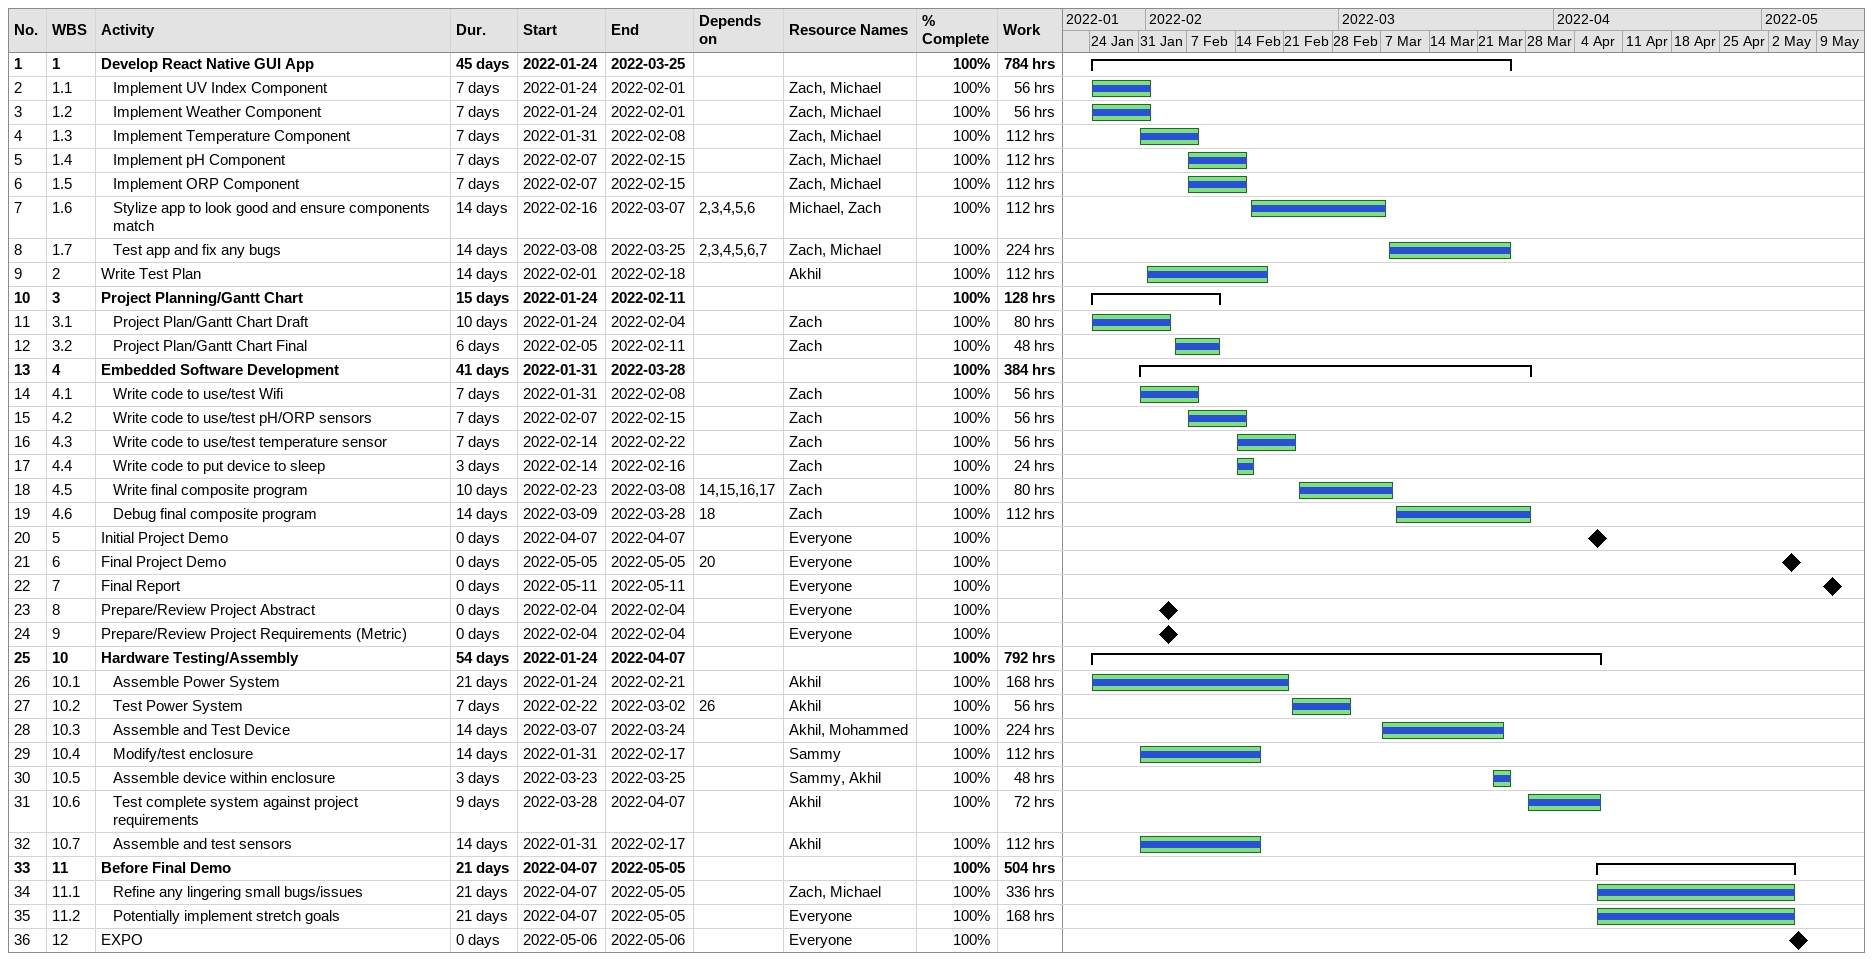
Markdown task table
| ID | WBS | Task | Duration | Start | Finish | Predecessors | Resources | % complete | Work (h) |
|---|---|---|---|---|---|---|---|---|---|
| 1 | 1 | **Develop React Native GUI App** | 45d | 2022-01-24 | 2022-03-25 |  |  | 100 | 784 |
| 2 | 1.1 | Implement UV Index Component | 7d | 2022-01-24 | 2022-02-01 |  | Zach, Michael | 100 | 56 |
| 3 | 1.2 | Implement Weather Component | 7d | 2022-01-24 | 2022-02-01 |  | Zach, Michael | 100 | 56 |
| 4 | 1.3 | Implement Temperature Component | 7d | 2022-01-31 | 2022-02-08 |  | Zach, Michael | 100 | 112 |
| 5 | 1.4 | Implement pH Component | 7d | 2022-02-07 | 2022-02-15 |  | Zach, Michael | 100 | 112 |
| 6 | 1.5 | Implement ORP Component | 7d | 2022-02-07 | 2022-02-15 |  | Zach, Michael | 100 | 112 |
| 7 | 1.6 | Stylize app to look good and ensure components match | 14d | 2022-02-16 | 2022-03-07 | 2, 3, 4, 5, 6 | Michael, Zach | 100 | 112 |
| 8 | 1.7 | Test app and fix any bugs | 14d | 2022-03-08 | 2022-03-25 | 2, 3, 4, 5, 6, 7 | Zach, Michael | 100 | 224 |
| 9 | 2 | Write Test Plan | 14d | 2022-02-01 | 2022-02-18 |  | Akhil | 100 | 112 |
| 10 | 3 | **Project Planning/Gantt Chart** | 15d | 2022-01-24 | 2022-02-11 |  |  | 100 | 128 |
| 11 | 3.1 | Project Plan/Gantt Chart Draft | 10d | 2022-01-24 | 2022-02-04 |  | Zach | 100 | 80 |
| 12 | 3.2 | Project Plan/Gantt Chart Final | 6d | 2022-02-05 | 2022-02-11 |  | Zach | 100 | 48 |
| 13 | 4 | **Embedded Software Development** | 41d | 2022-01-31 | 2022-03-28 |  |  | 100 | 384 |
| 14 | 4.1 | Write code to use/test Wifi | 7d | 2022-01-31 | 2022-02-08 |  | Zach | 100 | 56 |
| 15 | 4.2 | Write code to use/test pH/ORP sensors | 7d | 2022-02-07 | 2022-02-15 |  | Zach | 100 | 56 |
| 16 | 4.3 | Write code to use/test temperature sensor | 7d | 2022-02-14 | 2022-02-22 |  | Zach | 100 | 56 |
| 17 | 4.4 | Write code to put device to sleep | 3d | 2022-02-14 | 2022-02-16 |  | Zach | 100 | 24 |
| 18 | 4.5 | Write final composite program | 10d | 2022-02-23 | 2022-03-08 | 14, 15, 16, 17 | Zach | 100 | 80 |
| 19 | 4.6 | Debug final composite program | 14d | 2022-03-09 | 2022-03-28 | 18 | Zach | 100 | 112 |
| 20 | 5 | Initial Project Demo | 0d | 2022-04-07 | 2022-04-07 |  | Everyone | 100 |  |
| 21 | 6 | Final Project Demo | 0d | 2022-05-05 | 2022-05-05 | 20 | Everyone | 100 |  |
| 22 | 7 | Final Report | 0d | 2022-05-11 | 2022-05-11 |  | Everyone | 100 |  |
| 23 | 8 | Prepare/Review Project Abstract | 0d | 2022-02-04 | 2022-02-04 |  | Everyone | 100 |  |
| 24 | 9 | Prepare/Review Project Requirements (Metric) | 0d | 2022-02-04 | 2022-02-04 |  | Everyone | 100 |  |
| 25 | 10 | **Hardware Testing/Assembly** | 54d | 2022-01-24 | 2022-04-07 |  |  | 100 | 792 |
| 26 | 10.1 | Assemble Power System | 21d | 2022-01-24 | 2022-02-21 |  | Akhil | 100 | 168 |
| 27 | 10.2 | Test Power System | 7d | 2022-02-22 | 2022-03-02 | 26 | Akhil | 100 | 56 |
| 28 | 10.3 | Assemble and Test Device | 14d | 2022-03-07 | 2022-03-24 |  | Akhil, Mohammed | 100 | 224 |
| 29 | 10.4 | Modify/test enclosure | 14d | 2022-01-31 | 2022-02-17 |  | Sammy | 100 | 112 |
| 30 | 10.5 | Assemble device within enclosure | 3d | 2022-03-23 | 2022-03-25 |  | Sammy, Akhil | 100 | 48 |
| 31 | 10.6 | Test complete system against project requirements | 9d | 2022-03-28 | 2022-04-07 |  | Akhil | 100 | 72 |
| 32 | 10.7 | Assemble and test sensors | 14d | 2022-01-31 | 2022-02-17 |  | Akhil | 100 | 112 |
| 33 | 11 | **Before Final Demo** | 21d | 2022-04-07 | 2022-05-05 |  |  | 100 | 504 |
| 34 | 11.1 | Refine any lingering small bugs/issues | 21d | 2022-04-07 | 2022-05-05 |  | Zach, Michael | 100 | 336 |
| 35 | 11.2 | Potentially implement stretch goals | 21d | 2022-04-07 | 2022-05-05 |  | Everyone | 100 | 168 |
| 36 | 12 | EXPO | 0d | 2022-05-06 | 2022-05-06 |  | Everyone | 100 |  |
